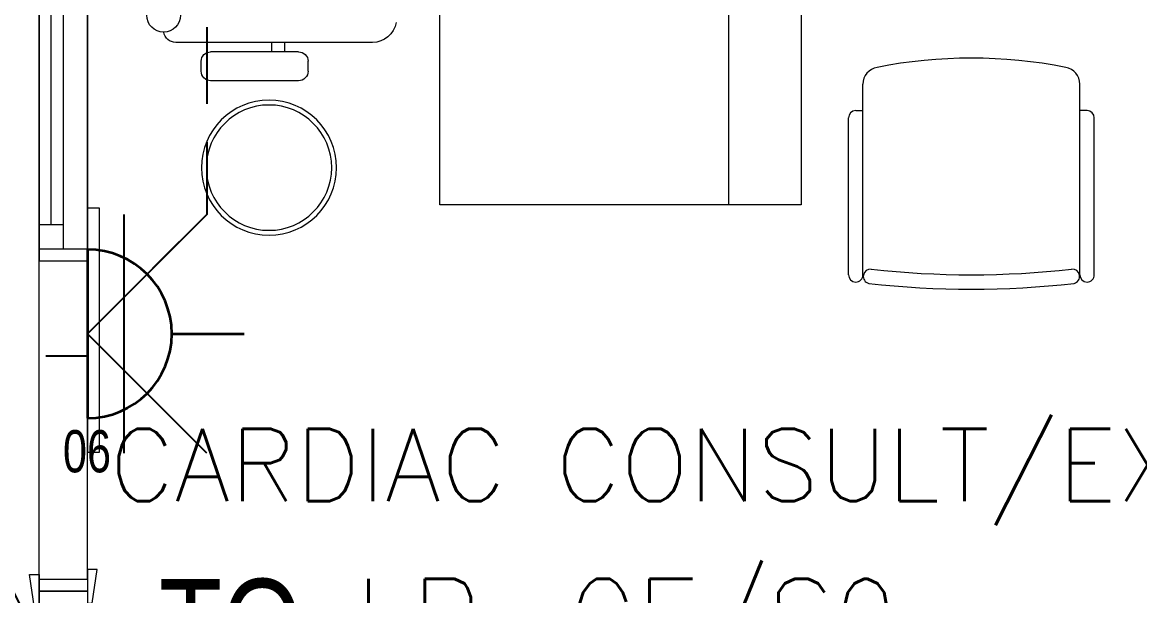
# Model space of a CAD drawing. Header units: inches. Extents: x -12418 to 57169, y -29325 to 19878.
# Drawn here: x 31315 to 33632, y -5301 to -4112 of the extents above; entities that cross this region are included whole.
import ezdxf
from ezdxf import colors
from ezdxf.entities.mleader import LeaderData, LeaderLine
from ezdxf.enums import TextEntityAlignment as Align
from ezdxf.math import Vec2, Vec3

# ---------------------------------------------------------------- set-up
doc = ezdxf.new("R2010")
doc.units = ezdxf.units.IN
doc.header["$LTSCALE"] = 25
doc.header["$MEASUREMENT"] = 0
for name, pattern in [('00-Ground Floor$0$HIDDEN', [9.525, 6.35, -3.175]), ('DASHDOT', [25.4, 12.7, -6.35, 0, -6.35]), ('HIDDEN', [9.525, 6.35, -3.175])]:
    doc.linetypes.add(name, pattern=pattern)
doc.layers.get('0').update_dxf_attribs({"color": 8})
doc.layers.get('Defpoints').update_dxf_attribs({"color": 8})
for name, color, linetype, lineweight in [('00-Ground Floor$0$72_EGR_BASE_TEXT', 252, 'Continuous', 5), ('00-Ground Floor$0$72_EGR_EQP_TAG', 142, 'Continuous', 5), ('00-Ground Floor$0$Aluminum', 251, 'Continuous', 5), ('00-Ground Floor$0$LOADING', 253, 'Continuous', 5), ('00-Ground Floor$0$Walls', 251, 'Continuous', 5), ('00-Ground Floor$0$Wooden Joinery', 251, 'Continuous', 5), ('E-LITE-CIRC', 6, 'Continuous', 25), ('E-LITE-CLNG-CNDT', 6, 'DASHDOT', 35), ('E-LITE-EXIT-NUMB', 6, 'Continuous', 25), ('E-POWR-FLOR-CNDT', 6, 'HIDDEN', 25), ('E-POWR-WALL @ 100', 4, 'Continuous', 35)]:
    doc.layers.add(name, color=color, linetype=linetype, lineweight=lineweight)
doc.styles.add('00-Ground Floor$0$SIMPLEX', font='SIMPLEX.shx', dxfattribs={"height": 150})
doc.styles.add('00-Ground Floor$0$X3G_ENTITY_257CFD', font='swisscl.ttf', dxfattribs={"height": 200})
doc.styles.add('DC_Simplex', font='SIMPLEX.shx', dxfattribs={"width": 0.7})

# ---------------------------------------------------------------- blocks, each defined once
blk = doc.blocks.new('00-Ground Floor$0$A$C72370EFE')
at = {"layer": '00-Ground Floor$0$Wooden Joinery'}
for p, q in [((-0.01, -0.04), (-0.02, -0.04)), ((-0.01, -0.03), (-0.01, -0.07)), ((0, -0.03), (-0.01, -0.03)), ((0.04, -0.03), (0.05, -0.03)), ((0.05, -0.03), (0.05, -0.07)), ((0.05, -0.04), (0.06, -0.04)), ((-0.01, -0.06), (-0.02, -0.06)), ((0.05, -0.06), (0.06, -0.06)), ((-0.05, -0.07), (-0.05, -0.16)), ((-0.03, -0.07), (-0.03, -0.16)), ((0, -0.07), (-0.01, -0.07)), ((0.04, -0.07), (0.05, -0.07)), ((0.07, -0.07), (0.07, -0.16)), ((0.09, -0.07), (0.09, -0.16)), ((-0.01, -0.17), (-0.02, -0.17)), ((-0.01, -0.17), (-0.01, -0.19)), ((0.05, -0.17), (0.06, -0.17)), ((0.05, -0.17), (0.05, -0.19)), ((-0.01, -0.19), (-0.02, -0.19)), ((0.05, -0.19), (0.06, -0.19))]:
    blk.add_line(p, q, dxfattribs=at)
for centre, radius, start, end in [((-0.02, -0.07), 0.03, 90, 180), ((0.06, -0.07), 0.03, 0, 90), ((-0.02, -0.07), 0.01, 90, 180), ((0.06, -0.07), 0.01, 0, 90), ((-0.02, -0.16), 0.03, 180, 270), ((-0.02, -0.16), 0.01, 180, 270), ((0.06, -0.16), 0.01, 270, 0), ((0.06, -0.16), 0.03, 270, 0)]:
    blk.add_arc(centre, radius, start, end, dxfattribs=at)
blk = doc.blocks.new('00-Ground Floor$0$A$C5DAD61B4')
at = {"layer": '00-Ground Floor$0$Wooden Joinery'}
for points in [[(80, 959.1), (80, 969.1), (10, 979.1), (10, 959.1)], [(940, 959.1), (940, 969.1), (1010, 979.1), (1010, 959.1)], [(70, 859.1), (70, 849.1), (0, 839.1), (0, 859.1)], [(120, 859.1), (120, 0), (80, 0), (80, 859.1)], [(950, 859.1), (950, 849.1), (1020, 839.1), (1020, 859.1)]]:
    blk.add_lwpolyline(points, close=True, dxfattribs=at)
for points in [[(45, 859.1), (45, 959.1), (20, 959.1), (20, 859.1), (45, 859.1)], [(45, 859.1), (80, 859.1), (80, 899.1), (90, 899.1), (90, 959.1), (45, 959.1), (45, 859.1)], [(975, 859.1), (940, 859.1), (940, 899.1), (930, 899.1), (930, 959.1), (975, 959.1), (975, 859.1)], [(975, 859.1), (975, 959.1), (1000, 959.1), (1000, 859.1), (975, 859.1)]]:
    blk.add_lwpolyline(points, dxfattribs=at)
blk.add_arc((80, 859.1), 860, 272.666, 0, dxfattribs=at)
at = {"layer": '00-Ground Floor$0$Wooden Joinery', "xscale": 999.9999999998854, "yscale": 999.9999999998854, "zscale": 999.9999999998854, "rotation": 180}
blk.add_blockref('00-Ground Floor$0$A$C72370EFE', (120, 0), dxfattribs=at)
blk = doc.blocks.new('00-Ground Floor$0$WM00001-P')
at = {"layer": '00-Ground Floor$0$LOADING'}
for radius in [0.14, 0.13]:
    blk.add_circle((0, 0), radius, dxfattribs=at)
blk = doc.blocks.new('00-Ground Floor$0$GF21043-P')
at = {"color": 0}
for p, q in [((0.8, 0.75), (-0.8, 0.75)), ((-0.8, 0.75), (-0.8, 0)), ((-0.8, 0), (0.8, 0))]:
    blk.add_line(p, q, dxfattribs=at)
at = {"color": 0, "linetype": '00-Ground Floor$0$HIDDEN'}
blk.add_line((-0.8, 0.6), (-0.4, 0.6), dxfattribs=at)
blk = doc.blocks.new('00-Ground Floor$0$GF21018-P')
at = {"color": 0}
for p, q in [((-0.2207, 0.4756), (-0.2207, 0.0675)), ((-0.2806, 0.3422), (-0.2598, 0.3422)), ((-0.3002, 0.3226), (-0.3002, 0.14)), ((-0.2402, 0.3226), (-0.2402, 0.14)), ((-0.2402, 0.2937), (-0.2207, 0.2937)), ((-0.2402, 0.2671), (-0.2207, 0.2671)), ((-0.2806, 0.1204), (-0.2598, 0.1204))]:
    blk.add_line(p, q, dxfattribs=at)
for centre, radius, start, end in [((-0.1707, 0.4756), 0.05, 99.6329, 180), ((-0.2806, 0.3226), 0.0196, 90, 180), ((-0.2598, 0.3226), 0.0196, 360, 90), ((-0.2806, 0.14), 0.0196, 180, 270), ((-0.2598, 0.14), 0.0196, 270, 360), ((-0.1643, 0.0425), 0.0351, 90, 270), ((-0.1957, 0.0675), 0.025, 180, 261.4721)]:
    blk.add_arc(centre, radius, start, end, dxfattribs=at)
blk = doc.blocks.new('00-Ground Floor$0$GF21016-P')
at = {"layer": '00-Ground Floor$0$LOADING', "extrusion": (-1.24384e-09, -1.20261e-09, -1)}
for p, q in [((0.0128, 0.0179), (0.0128, 0.4136)), ((0.4628, 0.0179), (0.4628, 0.4136)), ((-0.0022, 0.3585), (0.0128, 0.3585)), ((0.4778, 0.3585), (0.4628, 0.3585)), ((-0.0172, 0.0179), (-0.0172, 0.3435)), ((0.4928, 0.0179), (0.4928, 0.3435)), ((0.4778, 0.0029), (0.4778, 0.0029))]:
    blk.add_line(p, q, dxfattribs=at)
for centre, radius, start, end in [((-0.2378, -0.5362), 1.0036, 78.7568, 101.2432), ((-0.0478, 0.4136), 0.035, 0, 80.6557), ((-0.4278, 0.4136), 0.035, 99.3443, 180), ((0.0022, 0.3435), 0.015, 0, 90), ((-0.4778, 0.3435), 0.015, 90, 180), ((-0.0284, 0.0145), 0.015, 284.3864, 95.5209), ((-0.2378, 1.8928), 1.8749, 263.6341, 276.3659), ((-0.4471, 0.0145), 0.015, 84.4791, 255.6136), ((0.0022, 0.0179), 0.015, 270, 0), ((0.0022, 0.0179), 0.015, 180, 270), ((-0.2378, 1.8734), 1.8855, 263.5119, 276.4881), ((-0.4778, 0.0179), 0.015, 270, 0), ((-0.4778, 0.0179), 0.015, 180, 270)]:
    blk.add_arc(centre, radius, start, end, dxfattribs=at)
blk = doc.blocks.new('00-Ground Floor$0$A$C37be4daf')
at = {"layer": '00-Ground Floor$0$Aluminum'}
for p, q in [((1416, 598.2), (216, 598.2)), ((241, 498.2), (241, 598.2)), ((291, 548.2), (291, 598.2)), ((291, 573.2), (1341, 573.2)), ((1391, 548.2), (241, 548.2)), ((1416, 498.2), (216, 498.2))]:
    blk.add_line(p, q, dxfattribs=at)
at = {"layer": '00-Ground Floor$0$Walls'}
blk.add_line((216, 498.2), (216, 598.2), dxfattribs=at)
blk = doc.blocks.new('00-Ground Floor')
at = {"layer": '00-Ground Floor$0$LOADING', "elevation": 0}
blk.add_lwpolyline([(31449.5, -5003.5), (31474.5, -5003.5), (31474.5, -4497.5), (31449.5, -4497.5), (31449.5, -5003.5)], dxfattribs=at)
at = {"layer": '00-Ground Floor$0$Walls'}
for p, q in [((31349.5, -5267.4, 0), (31349.5, -2747.4, 0)), ((31449.5, -5267.4, 0), (31449.5, -2847.4, 0)), ((31349.5, -5267.4, 0), (31449.5, -5267.4, 0))]:
    blk.add_line(p, q, dxfattribs=at)
at = {"rotation": 90}
blk.add_blockref('00-Ground Floor$0$A$C37be4daf', (31947.7, -4823.4, 0), dxfattribs=at)
at = {"layer": '00-Ground Floor$0$LOADING', "extrusion": (-2.34183e-18, -2.24019e-05, 1), "xscale": -1000, "yscale": 1000, "zscale": 1000, "rotation": 270}
blk.add_blockref('00-Ground Floor$0$GF21043-P', (32180.4, -3690.7, 0.1), dxfattribs=at)
at = {"layer": '00-Ground Floor$0$LOADING', "extrusion": (-7.77426e-06, -2.24021e-05, 1), "xscale": -1000, "yscale": 1000, "zscale": 1000, "rotation": 270.0014107550519}
blk.add_blockref('00-Ground Floor$0$GF21018-P', (31565.1, -3933.1, -0.2), dxfattribs=at)
at = {"layer": '00-Ground Floor$0$LOADING', "color": 1, "extrusion": (-4.75185e-05, -1.86519e-05, 1), "xscale": -1000.000000000003, "yscale": 1000.000000000003, "zscale": -1000.000000000003, "rotation": 2.504676122505601e-05}
blk.add_blockref('00-Ground Floor$0$GF21016-P', (33521.1, -4653.7, -1.5), dxfattribs=at)
at = {"layer": '00-Ground Floor$0$LOADING', "extrusion": (2.33844e-18, 2.24019e-05, -1), "xscale": 1000, "yscale": 1000, "zscale": 1000, "rotation": 90.0000000000004}
blk.add_blockref('00-Ground Floor$0$WM00001-P', (-31826.2, -4413.6, -0.1), dxfattribs=at)
at = {"layer": '00-Ground Floor$0$Wooden Joinery', "rotation": 89.99999999999999}
blk.add_blockref('00-Ground Floor$0$A$C5DAD61B4', (32308.6, -6267.4, 0), dxfattribs=at)
at = {"layer": '00-Ground Floor$0$72_EGR_BASE_TEXT', "insert": (33549, -4955.2), "char_height": 150, "attachment_point": 2, "style": '00-Ground Floor$0$SIMPLEX'}
blk.add_mtext('CARDIAC CONSULT/EXAM ROOM/ECG (2)', dxfattribs=at)
at = {"layer": '00-Ground Floor$0$72_EGR_EQP_TAG', "insert": (31448.6, -4958.1, 0), "char_height": 87.47, "attachment_point": 2, "style": '00-Ground Floor$0$X3G_ENTITY_257CFD'}
blk.add_mtext('06', dxfattribs=at)
blk = doc.blocks.new('*U41')
blk.add_line((-1.75, 0), (-3.25, 0))
blk.add_lwpolyline([(0, 1.75, 1), (0, -1.75)], format="xyb", close=True)
at = {"layer": 'Defpoints'}
for p, q in [((-2.475, 2.475), (0, 0)), ((-0.758, -2.475), (-0.758, 2.475)), ((-2.475, -2.475), (0, 0))]:
    blk.add_line(p, q, dxfattribs=at)
at = {"layer": 'E-LITE-EXIT-NUMB', "style": 'DC_Simplex', "width": 0.7, "flags": 8}
blk.add_attdef('TYPE', text='', height=2, rotation=360, dxfattribs=at).set_placement((-2.682, 5.238), align=Align.RIGHT)
blk.add_attdef('CIRCUIT', (2.682, 5.238), '', height=2, rotation=360, dxfattribs=at)
blk = doc.blocks.new('ARR0W')
at = {"color": 45}
blk.add_ellipse((0, 0), major_axis=(0.4, 0), ratio=0.4, dxfattribs=at)
at = {"color": 45, "ltscale": 0.5}
blk.add_solid([(-1.4, 0.167), (-0.4, 0), (-1.4, -0.167)], dxfattribs=at)

msp = doc.modelspace()

# ---------------------------------------------------------------- linework, layer by layer
at = {"layer": 'E-POWR-FLOR-CNDT', "elevation": 0}
for points in [[(19999.5, -3101.1), (21229.8, -2550.3, -0.113377), (21262.5, -2542.7), (30499.1, -2542.7, -0.414214), (30574.1, -2617.7), (30574.1, -4729.1, 0.414214), (30649.1, -4804.1), (31449.5, -4804.1)], [(32122.9, -2988), (32016.1, -3094.9), (31772, -3094.9, 0.414214), (31697, -3169.9), (31697, -4510.7), (31573.2, -4634.5)]]:
    msp.add_lwpolyline(points, format="xyb", dxfattribs=at)

# ---------------------------------------------------------------- block references
at = {"layer": 'E-LITE-CLNG-CNDT'}
msp.add_blockref('00-Ground Floor', (0, 0), dxfattribs=at)
at = {"layer": 'E-POWR-WALL @ 100', "xscale": 100, "yscale": 100, "zscale": 100, "rotation": 180}
msp.add_blockref('*U41', (31449.5, -4758.2, 0), dxfattribs=at)

# ---------------------------------------------------------------- leaders
at = {"layer": 'E-LITE-CIRC'}
ml = msp.add_multileader_mtext('Standard', dxfattribs=at)
ml.set_content('{\\Fdc_el_romans|c0;\\W0.8;TO\\Fromans|c0; \\Fsimplex|c0;LP-GF/S9}', color=256, style='DC_Simplex')
ml.set_leader_properties()
ml.set_arrow_properties(name='ARR0W')
ml.build(insert=Vec2(0, 0))
ml.multileader.update_dxf_attribs({"dogleg_length": 200, "arrow_head_size": 140, "scale": 100})
ctx = ml.context
ctx.base_point, ctx.scale, ctx.char_height, ctx.arrow_head_size, ctx.landing_gap_size, ctx.plane_origin, ctx.plane_x_axis, ctx.plane_y_axis = Vec3(31458.3, -5400, 0), 100, 200, 140, 140, Vec3(47357.7, -11134.9, 0), Vec3(1, 0.000001, 0), Vec3(-0.000001, 1, 0)
notes = []
notes.append((ctx, [(0, (1, 1, 0), (31349.5, -5400, 0), (1, 0.000001, 0), 108.8, [(0, [(31049.3, -4804.1, 0)], 0, [])])]))
ctx.mtext.insert, ctx.mtext.text_direction, ctx.mtext.rotation, ctx.mtext.flow_direction = Vec3(31598.3, -5266.7, 0), Vec3(1, 0.000001, 0), 0.000001, 5
for ctx, leaders in notes:
    for number, flags, end, landing, length, lines in leaders:
        leader = LeaderData()
        leader.index, (leader.has_last_leader_line, leader.has_dogleg_vector, leader.attachment_direction) = number, flags
        leader.last_leader_point, leader.dogleg_vector, leader.dogleg_length = Vec3(end), Vec3(landing), length
        for number, points, colour, breaks in lines:
            line = LeaderLine()
            line.index, line.vertices, line.color, line.breaks = number, Vec3.list(points), colors.encode_raw_color(colour), breaks
            leader.lines.append(line)
        ctx.leaders.append(leader)

doc.saveas('drawing.dxf')
